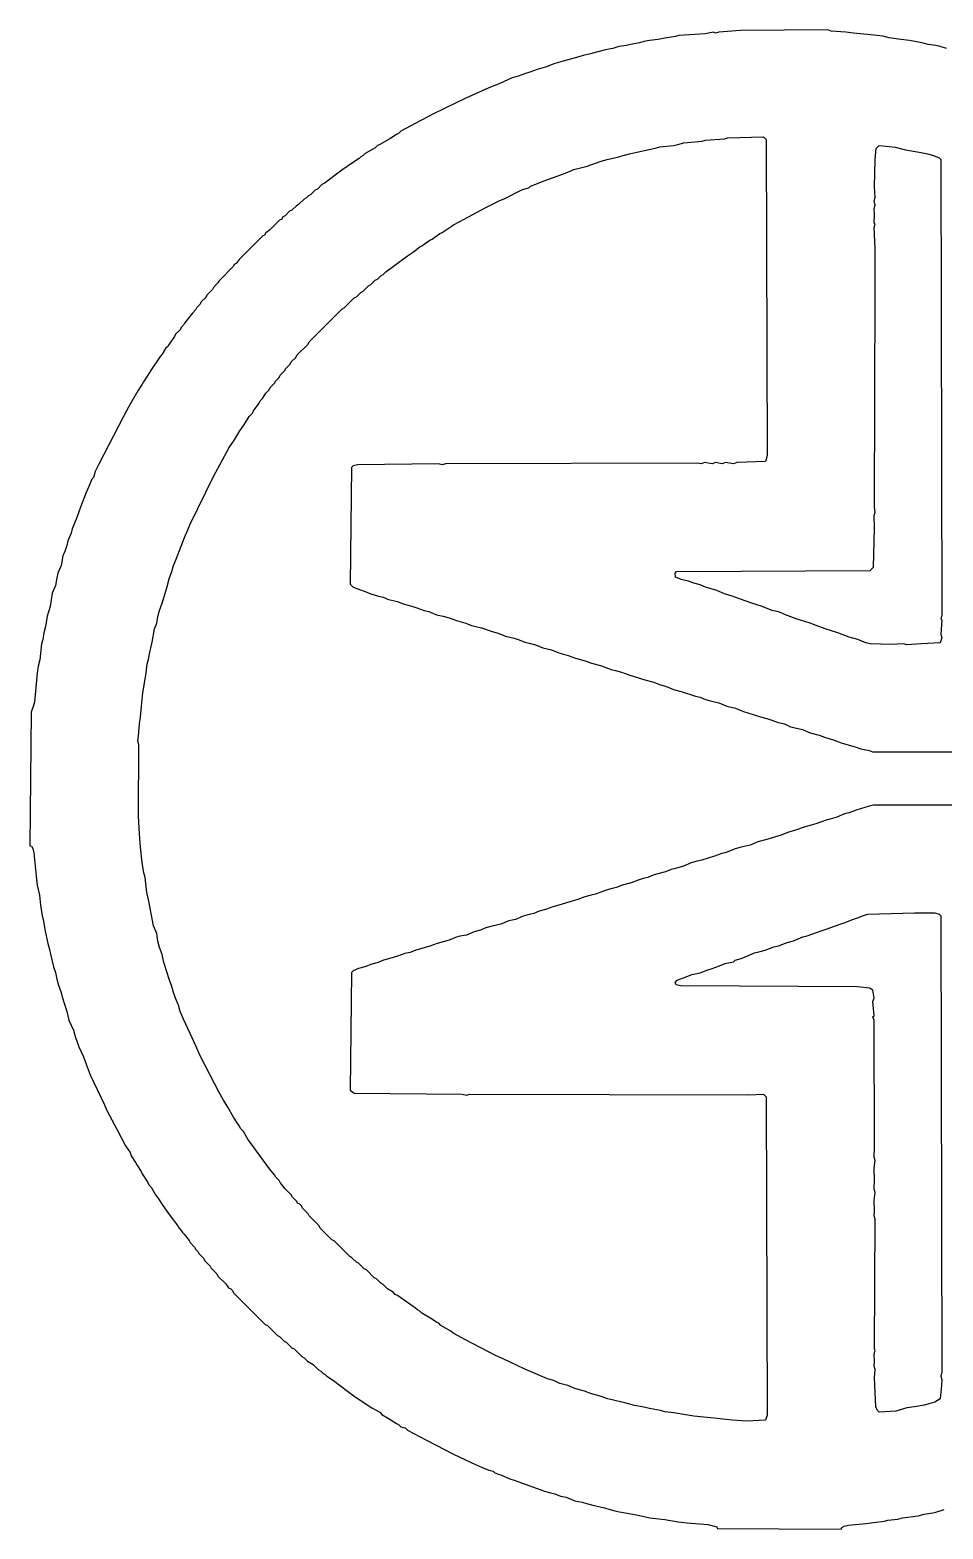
# Model space of a CAD drawing. Header units: inches. Extents: x 0 to 594, y -420 to 0.
# Drawn here: x 165.34 to 170.99, y -59.87 to -50.59 of the extents above; entities that cross this region are included whole.
import ezdxf

# ---------------------------------------------------------------- set-up
doc = ezdxf.new("R2010")
doc.units = ezdxf.units.IN
doc.header["$MEASUREMENT"] = 0

msp = doc.modelspace()

# ---------------------------------------------------------------- linework, layer by layer
at = {"color": 18, "true_color": 0x000000}
for p, q in [((169.5139, -50.6177), (169.3523, -50.6281)), ((169.5655, -50.6074), (169.5139, -50.6177)), ((169.5793, -50.6143), (169.5655, -50.6074)), ((169.5999, -50.6074), (169.5793, -50.6143)), ((169.734, -50.5971), (169.5999, -50.6074)), ((170.274, -50.5937), (169.734, -50.5971)), ((170.2946, -50.6006), (170.274, -50.5937)), ((170.3841, -50.6074), (170.2946, -50.6006)), ((170.4322, -50.6143), (170.3841, -50.6074)), ((170.5388, -50.6246), (170.4322, -50.6143)), ((170.6145, -50.6315), (170.5388, -50.6246)), ((168.8983, -50.7175), (168.8433, -50.7312)), ((168.943, -50.7072), (168.8983, -50.7175)), ((168.9808, -50.6968), (168.943, -50.7072)), ((169.029, -50.69), (168.9808, -50.6968)), ((169.0737, -50.6797), (169.029, -50.69)), ((169.1081, -50.6728), (169.0737, -50.6797)), ((169.1356, -50.6659), (169.1081, -50.6728)), ((169.17, -50.659), (169.1356, -50.6659)), ((169.225, -50.6521), (169.17, -50.659)), ((169.2663, -50.6453), (169.225, -50.6521)), ((169.3316, -50.6349), (169.2663, -50.6453)), ((169.3523, -50.6281), (169.3316, -50.6349)), ((170.6523, -50.6418), (170.6145, -50.6315)), ((170.7245, -50.6521), (170.6523, -50.6418)), ((170.7796, -50.659), (170.7245, -50.6521)), ((170.8552, -50.6728), (170.7796, -50.659)), ((170.8931, -50.6831), (170.8552, -50.6728)), ((170.9412, -50.69), (170.8931, -50.6831)), ((170.9687, -50.6968), (170.9412, -50.69)), ((171.0066, -50.7072), (170.9687, -50.6968)), ((168.5784, -50.8035), (168.5337, -50.8207)), ((168.6369, -50.7863), (168.5784, -50.8035)), ((168.7332, -50.7588), (168.6369, -50.7863)), ((168.7607, -50.7519), (168.7332, -50.7588)), ((168.8054, -50.7416), (168.7607, -50.7519)), ((168.8433, -50.7312), (168.8054, -50.7416)), ((168.3205, -50.8895), (168.2448, -50.9238)), ((168.3583, -50.8791), (168.3205, -50.8895)), ((168.403, -50.8619), (168.3583, -50.8791)), ((168.4305, -50.8551), (168.403, -50.8619)), ((168.4753, -50.8379), (168.4305, -50.8551)), ((168.5337, -50.8207), (168.4753, -50.8379)), ((168.176, -50.9514), (168.0522, -51.0064)), ((168.2448, -50.9238), (168.176, -50.9514)), ((168.0385, -51.0133), (167.839, -51.1096)), ((168.0522, -51.0064), (168.0385, -51.0133)), ((167.7221, -51.1715), (167.6326, -51.2196)), ((167.839, -51.1096), (167.7221, -51.1715)), ((167.5639, -51.2678), (167.5019, -51.3022)), ((167.6051, -51.2403), (167.5639, -51.2678)), ((167.6189, -51.2334), (167.6051, -51.2403)), ((167.6326, -51.2196), (167.6189, -51.2334)), ((169.4967, -51.2815), (169.5174, -51.2746)), ((169.5174, -51.2746), (169.6343, -51.2678)), ((169.6343, -51.2678), (169.6549, -51.2609)), ((169.6549, -51.2609), (169.875, -51.254)), ((169.875, -51.254), (169.8922, -51.2712)), ((169.8922, -51.2712), (169.8991, -53.2247)), ((167.4125, -51.3572), (167.3988, -51.3709)), ((167.4744, -51.3228), (167.4125, -51.3572)), ((167.4882, -51.309), (167.4744, -51.3228)), ((167.5019, -51.3022), (167.4882, -51.309)), ((169.0083, -51.3709), (169.0462, -51.3606)), ((169.0462, -51.3606), (169.0737, -51.3538)), ((169.0737, -51.3538), (169.1872, -51.3297)), ((169.1872, -51.3297), (169.2147, -51.3228)), ((169.2147, -51.3228), (169.2353, -51.3159)), ((169.2353, -51.3159), (169.3179, -51.309)), ((169.3179, -51.309), (169.3454, -51.3022)), ((169.3454, -51.3022), (169.3832, -51.2918)), ((169.3832, -51.2918), (169.4967, -51.2815)), ((170.5663, -51.395), (170.5732, -51.3262)), ((170.5732, -51.3262), (170.5904, -51.309)), ((170.5904, -51.309), (170.6351, -51.3125)), ((170.6351, -51.3125), (170.6902, -51.3194)), ((170.6902, -51.3194), (170.7452, -51.3331)), ((170.7452, -51.3331), (170.7796, -51.34)), ((170.7796, -51.34), (170.8621, -51.3538)), ((170.8621, -51.3538), (170.8896, -51.3606)), ((170.8896, -51.3606), (170.9275, -51.3709)), ((167.2681, -51.4604), (167.158, -51.5429)), ((167.3334, -51.4157), (167.2681, -51.4604)), ((167.3747, -51.3881), (167.3334, -51.4157)), ((167.385, -51.3778), (167.3747, -51.3881)), ((167.3988, -51.3709), (167.385, -51.3778)), ((168.6644, -51.4741), (168.7023, -51.4569)), ((168.7023, -51.4569), (168.7848, -51.4363)), ((168.7848, -51.4363), (168.8708, -51.4053)), ((168.8708, -51.4053), (168.9086, -51.395)), ((168.9086, -51.395), (168.9361, -51.3881)), ((168.9361, -51.3881), (168.9808, -51.3778)), ((168.9808, -51.3778), (169.0083, -51.3709)), ((170.5629, -51.5635), (170.5663, -51.395)), ((170.9275, -51.3709), (170.9619, -51.3847)), ((170.9619, -51.3847), (170.9722, -51.395)), ((170.9722, -51.395), (170.9791, -54.2152)), ((167.1443, -51.5498), (167.1167, -51.5773)), ((167.158, -51.5429), (167.1443, -51.5498)), ((168.434, -51.5601), (168.4787, -51.5429)), ((168.4787, -51.5429), (168.5131, -51.5292)), ((168.5131, -51.5292), (168.5991, -51.4982)), ((168.5991, -51.4982), (168.6644, -51.4741)), ((167.0342, -51.6392), (166.9998, -51.6736)), ((167.048, -51.6323), (167.0342, -51.6392)), ((167.0617, -51.6186), (167.048, -51.6323)), ((167.0755, -51.6117), (167.0617, -51.6186)), ((167.103, -51.5842), (167.0755, -51.6117)), ((167.1167, -51.5773), (167.103, -51.5842)), ((168.2414, -51.6495), (168.2758, -51.6358)), ((168.2758, -51.6358), (168.3858, -51.5807)), ((168.3858, -51.5807), (168.4237, -51.5704)), ((168.4237, -51.5704), (168.434, -51.5601)), ((170.5595, -51.6495), (170.5663, -51.6289)), ((170.5663, -51.6289), (170.5629, -51.5635)), ((166.9448, -51.7149), (166.9173, -51.7424)), ((166.9585, -51.708), (166.9448, -51.7149)), ((166.9861, -51.6805), (166.9585, -51.708)), ((166.9998, -51.6736), (166.9861, -51.6805)), ((168.0247, -51.763), (168.1279, -51.708)), ((168.1279, -51.708), (168.1588, -51.6908)), ((168.1588, -51.6908), (168.2414, -51.6495)), ((170.5663, -51.677), (170.5595, -51.6495)), ((170.5595, -51.6977), (170.5663, -51.677)), ((170.5629, -51.7355), (170.5595, -51.6977)), ((170.5595, -51.7871), (170.5629, -51.7355)), ((166.821, -51.8318), (166.7969, -51.849)), ((166.8829, -51.7699), (166.821, -51.8318)), ((166.8966, -51.763), (166.8829, -51.7699)), ((166.9035, -51.7493), (166.8966, -51.763)), ((166.9173, -51.7424), (166.9035, -51.7493)), ((167.8871, -51.8456), (167.9628, -51.7974)), ((167.9628, -51.7974), (168.0247, -51.763)), ((170.5663, -51.794), (170.5595, -51.7871)), ((170.5595, -51.8146), (170.5663, -51.794)), ((170.5663, -51.9453), (170.5595, -51.8146)), ((166.7797, -51.8662), (166.6318, -52.0141)), ((166.79, -51.8628), (166.7797, -51.8662)), ((166.7969, -51.849), (166.79, -51.8628)), ((167.7633, -51.9281), (167.8115, -51.8937)), ((167.8115, -51.8937), (167.8252, -51.8868)), ((167.8252, -51.8868), (167.8734, -51.8524)), ((167.8734, -51.8524), (167.8871, -51.8456)), ((166.6318, -52.0141), (166.6146, -52.0382)), ((167.5398, -52.0898), (167.6739, -51.99)), ((167.6739, -51.99), (167.7117, -51.9659)), ((167.7117, -51.9659), (167.7496, -51.935)), ((167.7496, -51.935), (167.7633, -51.9281)), ((170.5663, -52.1929), (170.5663, -51.9453)), ((166.5974, -52.0554), (166.508, -52.1448)), ((166.6009, -52.045), (166.5974, -52.0554)), ((166.6146, -52.0382), (166.6009, -52.045)), ((167.5088, -52.1138), (167.5226, -52.107)), ((167.5226, -52.107), (167.5398, -52.0898)), ((166.4667, -52.1998), (166.4323, -52.2342)), ((166.4736, -52.1861), (166.4667, -52.1998)), ((166.5011, -52.1585), (166.4736, -52.1861)), ((166.508, -52.1448), (166.5011, -52.1585)), ((167.3988, -52.2101), (167.4332, -52.1757)), ((167.4332, -52.1757), (167.4469, -52.1689)), ((167.4469, -52.1689), (167.4744, -52.1413)), ((167.4744, -52.1413), (167.4882, -52.1345)), ((167.4882, -52.1345), (167.5088, -52.1138)), ((170.5629, -53.5446), (170.5663, -52.1929)), ((166.3911, -52.2892), (166.3704, -52.3099)), ((166.3979, -52.2755), (166.3911, -52.2892)), ((166.4254, -52.248), (166.3979, -52.2755)), ((166.4323, -52.2342), (166.4254, -52.248)), ((167.2818, -52.3133), (167.3437, -52.2514)), ((167.3437, -52.2514), (167.3575, -52.2445)), ((167.3575, -52.2445), (167.385, -52.217)), ((167.385, -52.217), (167.3988, -52.2101)), ((166.3257, -52.3683), (166.2948, -52.4062)), ((166.3429, -52.3443), (166.3257, -52.3683)), ((166.3635, -52.3236), (166.3429, -52.3443)), ((166.3704, -52.3099), (166.3635, -52.3236)), ((167.0652, -52.5231), (167.2681, -52.3202)), ((167.2681, -52.3202), (167.2818, -52.3133)), ((166.2397, -52.475), (166.2329, -52.4887)), ((166.2672, -52.4474), (166.2397, -52.475)), ((166.2741, -52.4337), (166.2672, -52.4474)), ((166.2879, -52.4199), (166.2741, -52.4337)), ((166.2948, -52.4062), (166.2879, -52.4199)), ((166.1778, -52.5644), (166.1572, -52.5988)), ((166.1916, -52.5506), (166.1778, -52.5644)), ((166.1985, -52.5369), (166.1916, -52.5506)), ((166.2329, -52.4887), (166.1985, -52.5369)), ((166.9895, -52.6056), (167.0583, -52.5369)), ((167.0583, -52.5369), (167.0652, -52.5231)), ((166.1366, -52.6263), (166.0884, -52.6951)), ((166.1434, -52.6125), (166.1366, -52.6263)), ((166.1572, -52.5988), (166.1434, -52.6125)), ((166.9207, -52.6882), (166.9482, -52.6607)), ((166.9482, -52.6607), (166.9551, -52.6469)), ((166.9551, -52.6469), (166.9826, -52.6194)), ((166.9826, -52.6194), (166.9895, -52.6056)), ((166.0678, -52.7295), (166.0402, -52.7707)), ((166.0884, -52.6951), (166.0678, -52.7295)), ((166.8588, -52.7639), (166.8794, -52.7432)), ((166.8794, -52.7432), (166.8863, -52.7295)), ((166.8863, -52.7295), (166.9138, -52.7019)), ((166.9138, -52.7019), (166.9207, -52.6882)), ((166.0059, -52.8258), (165.9508, -52.9221)), ((166.0334, -52.7845), (166.0059, -52.8258)), ((166.0402, -52.7707), (166.0334, -52.7845)), ((166.7763, -52.8739), (166.7969, -52.8395)), ((166.7969, -52.8395), (166.8175, -52.8189)), ((166.8175, -52.8189), (166.8244, -52.8051)), ((166.8244, -52.8051), (166.8519, -52.7776)), ((166.8519, -52.7776), (166.8588, -52.7639)), ((165.9508, -52.9221), (165.9164, -52.984)), ((166.7212, -52.9496), (166.7556, -52.9014)), ((166.7556, -52.9014), (166.7625, -52.8877)), ((166.7625, -52.8877), (166.7763, -52.8739)), ((165.9164, -52.984), (165.7651, -53.2797)), ((166.6318, -53.0803), (166.6662, -53.0321)), ((166.6662, -53.0321), (166.6937, -52.984)), ((166.6937, -52.984), (166.7143, -52.9633)), ((166.7143, -52.9633), (166.7212, -52.9496)), ((166.5699, -53.1766), (166.6043, -53.1284)), ((166.6043, -53.1284), (166.6318, -53.0803)), ((166.5149, -53.2797), (166.5699, -53.1766)), ((165.7651, -53.2797), (165.741, -53.3245)), ((166.4736, -53.3554), (166.5149, -53.2797)), ((167.3265, -53.3004), (167.3197, -54.0226)), ((167.3369, -53.2901), (167.3265, -53.3004)), ((167.3644, -53.2832), (167.3369, -53.2901)), ((167.8665, -53.2763), (167.3644, -53.2832)), ((167.8871, -53.2832), (167.8665, -53.2763)), ((167.9078, -53.2763), (167.8871, -53.2832)), ((169.4658, -53.2729), (167.9078, -53.2763)), ((169.4898, -53.2763), (169.4658, -53.2729)), ((169.5105, -53.2694), (169.4898, -53.2763)), ((169.5586, -53.2763), (169.5105, -53.2694)), ((169.5793, -53.2694), (169.5586, -53.2763)), ((169.6205, -53.2763), (169.5793, -53.2694)), ((169.6412, -53.2694), (169.6205, -53.2763)), ((169.6893, -53.2763), (169.6412, -53.2694)), ((169.71, -53.2694), (169.6893, -53.2763)), ((169.8888, -53.2626), (169.71, -53.2694)), ((169.8991, -53.2247), (169.8888, -53.2626)), ((165.7204, -53.3726), (165.7032, -53.4173)), ((165.7307, -53.3623), (165.7204, -53.3726)), ((165.741, -53.3245), (165.7307, -53.3623)), ((166.3291, -53.6512), (166.4736, -53.3554)), ((165.686, -53.4552), (165.6516, -53.5446)), ((165.7032, -53.4173), (165.686, -53.4552)), ((165.6516, -53.5446), (165.6275, -53.6099)), ((170.5595, -53.5962), (170.5663, -53.5755)), ((170.5663, -53.5755), (170.5629, -53.5446)), ((165.6, -53.6787), (165.5931, -53.7062)), ((165.6275, -53.6099), (165.6, -53.6787)), ((166.2948, -53.7337), (166.3154, -53.6856)), ((166.3154, -53.6856), (166.3291, -53.6512)), ((170.556, -53.916), (170.5629, -53.6753)), ((170.5629, -53.6753), (170.5595, -53.5962)), ((165.5725, -53.7544), (165.5656, -53.7819)), ((165.5931, -53.7062), (165.5725, -53.7544)), ((166.2432, -53.8679), (166.2948, -53.7337)), ((165.5416, -53.8472), (165.5312, -53.9057)), ((165.5553, -53.8128), (165.5416, -53.8472)), ((165.5656, -53.7819), (165.5553, -53.8128)), ((166.226, -53.9057), (166.2432, -53.8679)), ((165.5106, -53.9538), (165.5037, -53.9814)), ((165.5312, -53.9057), (165.5106, -53.9538)), ((166.1985, -53.9882), (166.2157, -53.9435)), ((166.2157, -53.9435), (166.226, -53.9057)), ((169.3282, -53.9538), (169.3385, -53.9435)), ((169.3316, -53.9779), (169.3282, -53.9538)), ((169.3385, -53.9435), (170.5354, -53.9367)), ((169.3385, -53.9435), (169.3385, -53.9435)), ((170.5354, -53.9367), (170.556, -53.916)), ((165.4968, -54.0295), (165.4762, -54.0777)), ((165.5037, -53.9814), (165.4968, -54.0295)), ((166.1641, -54.1121), (166.1847, -54.0433)), ((166.1847, -54.0433), (166.1985, -53.9882)), ((167.3197, -54.0226), (167.3369, -54.0398)), ((167.3369, -54.0398), (167.4125, -54.0673)), ((169.366, -53.9917), (169.3316, -53.9779)), ((169.4107, -54.002), (169.366, -53.9917)), ((169.4451, -54.0158), (169.4107, -54.002)), ((169.483, -54.0261), (169.4451, -54.0158)), ((169.5174, -54.0398), (169.483, -54.0261)), ((169.5861, -54.0605), (169.5174, -54.0398)), ((165.4762, -54.0777), (165.4625, -54.1602)), ((166.14, -54.1843), (166.1572, -54.1396)), ((166.1572, -54.1396), (166.1641, -54.1121)), ((167.4125, -54.0673), (167.4469, -54.0811)), ((167.4469, -54.0811), (167.4951, -54.0949)), ((167.4951, -54.0949), (167.5226, -54.1017)), ((167.5226, -54.1017), (167.557, -54.1155)), ((167.557, -54.1155), (167.612, -54.1293)), ((167.612, -54.1293), (167.6464, -54.143)), ((167.6464, -54.143), (167.7014, -54.1568)), ((169.6343, -54.0811), (169.5861, -54.0605)), ((169.6824, -54.0949), (169.6343, -54.0811)), ((169.7272, -54.1121), (169.6824, -54.0949)), ((169.8028, -54.1396), (169.7272, -54.1121)), ((169.8338, -54.1499), (169.8028, -54.1396)), ((169.8613, -54.1568), (169.8338, -54.1499)), ((165.4453, -54.2187), (165.4349, -54.284)), ((165.4625, -54.1602), (165.4453, -54.2187)), ((166.1228, -54.2634), (166.1297, -54.2221)), ((166.1297, -54.2221), (166.14, -54.1843)), ((167.7014, -54.1568), (167.7324, -54.1671)), ((167.7324, -54.1671), (167.7771, -54.1843)), ((167.7771, -54.1843), (167.8046, -54.1912)), ((167.8046, -54.1912), (167.8528, -54.2118)), ((167.8528, -54.2118), (167.894, -54.2187)), ((167.894, -54.2187), (167.9319, -54.229)), ((167.9319, -54.229), (167.9766, -54.2462)), ((169.9301, -54.1843), (169.8613, -54.1568)), ((169.9748, -54.1946), (169.9301, -54.1843)), ((170.0126, -54.2118), (169.9748, -54.1946)), ((170.078, -54.2359), (170.0126, -54.2118)), ((170.1571, -54.2599), (170.078, -54.2359)), ((170.9791, -54.2152), (170.9722, -54.2359)), ((170.9722, -54.2359), (170.9791, -54.2427)), ((170.9791, -54.2427), (170.9722, -54.3322)), ((165.4246, -54.3218), (165.4177, -54.3631)), ((165.4349, -54.284), (165.4246, -54.3218)), ((166.0953, -54.3803), (166.109, -54.2978)), ((166.109, -54.2978), (166.1228, -54.2634)), ((167.9766, -54.2462), (168.035, -54.2634)), ((168.035, -54.2634), (168.0694, -54.2771)), ((168.0694, -54.2771), (168.0969, -54.284)), ((168.0969, -54.284), (168.1313, -54.2909)), ((168.1313, -54.2909), (168.1967, -54.315)), ((168.1967, -54.315), (168.2345, -54.3253)), ((168.2345, -54.3253), (168.2792, -54.3425)), ((170.2018, -54.2771), (170.1571, -54.2599)), ((170.2568, -54.2978), (170.2018, -54.2771)), ((170.3359, -54.3218), (170.2568, -54.2978)), ((170.4047, -54.3494), (170.3359, -54.3218)), ((170.9722, -54.3322), (170.9791, -54.3528)), ((165.4109, -54.3906), (165.4005, -54.4904)), ((165.4177, -54.3631), (165.4109, -54.3906)), ((166.0781, -54.4525), (166.0884, -54.4078)), ((166.0884, -54.4078), (166.0953, -54.3803)), ((168.2792, -54.3425), (168.3343, -54.3562)), ((168.3343, -54.3562), (168.3652, -54.3666)), ((168.3652, -54.3666), (168.3996, -54.3803)), ((168.3996, -54.3803), (168.4271, -54.3872)), ((168.4271, -54.3872), (168.4649, -54.3975)), ((168.4649, -54.3975), (168.5097, -54.4147)), ((168.5097, -54.4147), (168.5647, -54.4285)), ((170.4597, -54.3631), (170.4047, -54.3494)), ((170.5079, -54.3838), (170.4597, -54.3631)), ((170.5354, -54.3906), (170.5079, -54.3838)), ((170.6626, -54.3941), (170.5354, -54.3906)), ((170.7417, -54.3906), (170.6626, -54.3941)), ((170.7624, -54.3975), (170.7417, -54.3906)), ((170.8518, -54.3906), (170.7624, -54.3975)), ((170.9687, -54.3838), (170.8518, -54.3906)), ((170.9791, -54.3528), (170.9687, -54.3838)), ((165.4005, -54.4904), (165.3902, -54.5282)), ((166.0574, -54.5695), (166.0643, -54.5144)), ((166.0643, -54.5144), (166.0712, -54.4869)), ((166.0712, -54.4869), (166.0781, -54.4525)), ((168.5647, -54.4285), (168.6094, -54.4457)), ((168.6094, -54.4457), (168.6679, -54.4629)), ((168.6679, -54.4629), (168.7126, -54.4801)), ((168.7126, -54.4801), (168.7504, -54.4904)), ((168.7504, -54.4904), (168.7779, -54.4973)), ((168.7779, -54.4973), (168.8123, -54.511)), ((168.8123, -54.511), (168.8673, -54.5248)), ((165.3833, -54.5695), (165.3662, -54.7518)), ((165.3902, -54.5282), (165.3833, -54.5695)), ((166.0437, -54.6589), (166.0574, -54.5695)), ((168.8673, -54.5248), (168.9327, -54.5488)), ((168.9327, -54.5488), (168.9602, -54.5557)), ((168.9602, -54.5557), (168.998, -54.566)), ((168.998, -54.566), (169.0427, -54.5832)), ((169.0427, -54.5832), (169.1425, -54.6142)), ((166.0299, -54.7552), (166.0368, -54.6933)), ((166.0368, -54.6933), (166.0437, -54.6589)), ((169.1425, -54.6142), (169.1975, -54.6279)), ((169.1975, -54.6279), (169.2319, -54.6417)), ((169.2319, -54.6417), (169.2697, -54.652)), ((169.2697, -54.652), (169.3179, -54.6727)), ((169.3179, -54.6727), (169.366, -54.6864)), ((169.366, -54.6864), (169.4555, -54.7139)), ((165.3593, -54.7793), (165.3455, -54.8137)), ((165.3662, -54.7518), (165.3593, -54.7793)), ((166.0231, -54.8446), (166.0299, -54.7552)), ((169.4555, -54.7139), (169.483, -54.7208)), ((169.483, -54.7208), (169.5174, -54.7346)), ((169.5174, -54.7346), (169.5552, -54.7449)), ((169.5552, -54.7449), (169.5999, -54.7552)), ((169.5999, -54.7552), (169.6481, -54.7758)), ((169.6481, -54.7758), (169.7031, -54.7896)), ((169.7031, -54.7896), (169.7512, -54.8102)), ((165.3455, -54.8137), (165.3386, -55.6391)), ((166.0093, -54.9616), (166.0162, -54.8859)), ((166.0162, -54.8859), (166.0231, -54.8446)), ((169.7512, -54.8102), (169.7787, -54.8171)), ((169.7787, -54.8171), (169.8578, -54.8412)), ((169.8578, -54.8412), (169.8957, -54.8515)), ((169.8957, -54.8515), (169.9266, -54.8618)), ((169.9266, -54.8618), (169.961, -54.8756)), ((169.961, -54.8756), (170.0057, -54.8859)), ((170.0057, -54.8859), (170.0436, -54.9031)), ((166.0059, -54.9925), (166.0093, -54.9616)), ((170.0436, -54.9031), (170.0711, -54.91)), ((170.0711, -54.91), (170.1158, -54.9203)), ((170.1158, -54.9203), (170.1639, -54.9409)), ((170.1639, -54.9409), (170.219, -54.9547)), ((170.219, -54.9547), (170.2534, -54.9684)), ((170.2534, -54.9684), (170.3118, -54.9856)), ((166.0127, -55.0131), (166.0059, -54.9925)), ((166.0093, -55.4568), (166.0127, -55.0131)), ((170.3118, -54.9856), (170.3565, -55.0028)), ((170.3565, -55.0028), (170.4047, -55.0166)), ((170.4047, -55.0166), (170.4425, -55.0269)), ((170.4425, -55.0269), (170.4769, -55.0407)), ((170.4769, -55.0407), (170.5285, -55.051)), ((170.5285, -55.051), (170.5491, -55.0579)), ((170.5491, -55.0579), (174.4699, -55.0647)), ((170.3772, -55.4431), (170.329, -55.4637)), ((170.4047, -55.4362), (170.3772, -55.4431)), ((170.4494, -55.419), (170.4047, -55.4362)), ((170.5285, -55.3949), (170.4494, -55.419)), ((170.556, -55.388), (170.5285, -55.3949)), ((173.813, -55.3915), (170.556, -55.388)), ((166.0162, -55.5669), (166.0093, -55.4568)), ((170.133, -55.5222), (170.0676, -55.5462)), ((170.1708, -55.5118), (170.133, -55.5222)), ((170.1983, -55.505), (170.1708, -55.5118)), ((170.2637, -55.4809), (170.1983, -55.505)), ((170.3015, -55.4706), (170.2637, -55.4809)), ((170.329, -55.4637), (170.3015, -55.4706)), ((166.0231, -55.6494), (166.0162, -55.5669)), ((169.8407, -55.615), (169.7925, -55.6357)), ((169.8957, -55.6013), (169.8407, -55.615)), ((169.9851, -55.5737), (169.8957, -55.6013)), ((170.0298, -55.5566), (169.9851, -55.5737)), ((170.0676, -55.5462), (170.0298, -55.5566)), ((165.3386, -55.6391), (165.349, -55.6425)), ((165.3386, -55.6391), (165.3386, -55.6391)), ((165.349, -55.6425), (165.3558, -55.6563)), ((165.3558, -55.6563), (165.3627, -55.6838)), ((165.3627, -55.6838), (165.3696, -55.7457)), ((166.0334, -55.7423), (166.0231, -55.6494)), ((169.5724, -55.7044), (169.4933, -55.7285)), ((169.6171, -55.6872), (169.5724, -55.7044)), ((169.6446, -55.6804), (169.6171, -55.6872)), ((169.6996, -55.6597), (169.6446, -55.6804)), ((169.7375, -55.6494), (169.6996, -55.6597)), ((169.7925, -55.6357), (169.7375, -55.6494)), ((165.3696, -55.7457), (165.3765, -55.8283)), ((166.0437, -55.8076), (166.0334, -55.7423)), ((166.0506, -55.8351), (166.0437, -55.8076)), ((169.2147, -55.8145), (169.1941, -55.8214)), ((169.2697, -55.8007), (169.2147, -55.8145)), ((169.3041, -55.787), (169.2697, -55.8007)), ((169.3316, -55.7801), (169.3041, -55.787)), ((169.3798, -55.7663), (169.3316, -55.7801)), ((169.4279, -55.7457), (169.3798, -55.7663)), ((169.4658, -55.7354), (169.4279, -55.7457)), ((169.4933, -55.7285), (169.4658, -55.7354)), ((165.3765, -55.8283), (165.3833, -55.8833)), ((165.3833, -55.8833), (165.3902, -55.9108)), ((165.3902, -55.9108), (165.3971, -55.9452)), ((166.0609, -55.928), (166.0506, -55.8351)), ((168.9396, -55.9039), (168.9017, -55.9142)), ((168.9671, -55.897), (168.9396, -55.9039)), ((169.0015, -55.8833), (168.9671, -55.897)), ((169.0565, -55.8695), (169.0015, -55.8833)), ((169.1012, -55.8523), (169.0565, -55.8695)), ((169.1322, -55.842), (169.1012, -55.8523)), ((169.1597, -55.8351), (169.1322, -55.842)), ((169.1941, -55.8214), (169.1597, -55.8351)), ((165.3971, -55.9452), (165.404, -56.0071)), ((166.0746, -55.983), (166.0609, -55.928)), ((166.1022, -56.1343), (166.0746, -55.983)), ((168.6988, -55.9796), (168.6094, -56.0071)), ((168.7263, -55.9727), (168.6988, -55.9796)), ((168.771, -55.9555), (168.7263, -55.9727)), ((168.8089, -55.9452), (168.771, -55.9555)), ((168.8364, -55.9383), (168.8089, -55.9452)), ((168.9017, -55.9142), (168.8364, -55.9383)), ((165.404, -56.0071), (165.4143, -56.0724)), ((165.4143, -56.0724), (165.4212, -56.0931)), ((165.4212, -56.0931), (165.4315, -56.1584)), ((168.3411, -56.0965), (168.2999, -56.1034)), ((168.3893, -56.0759), (168.3411, -56.0965)), ((168.4271, -56.0656), (168.3893, -56.0759)), ((168.4546, -56.0587), (168.4271, -56.0656)), ((168.489, -56.0449), (168.4546, -56.0587)), ((168.5268, -56.0346), (168.489, -56.0449)), ((168.5716, -56.0174), (168.5268, -56.0346)), ((168.6094, -56.0071), (168.5716, -56.0174)), ((170.3806, -56.1137), (170.4253, -56.0965)), ((170.4253, -56.0965), (170.4563, -56.0862)), ((170.4563, -56.0862), (170.501, -56.069)), ((170.501, -56.069), (170.5216, -56.0621)), ((170.5216, -56.0621), (170.8105, -56.0552)), ((170.8105, -56.0552), (170.8174, -56.0552)), ((170.8174, -56.0552), (170.9343, -56.0552)), ((170.9343, -56.0552), (170.9619, -56.0621)), ((170.9619, -56.0621), (170.9722, -56.0724)), ((170.9722, -56.0724), (170.9791, -58.8927)), ((165.4315, -56.1584), (165.4487, -56.2444)), ((166.1228, -56.1825), (166.1022, -56.1343)), ((166.1297, -56.2306), (166.1228, -56.1825)), ((168.0866, -56.1722), (168.0385, -56.1928)), ((168.1245, -56.1619), (168.0866, -56.1722)), ((168.1588, -56.1481), (168.1245, -56.1619)), ((168.1967, -56.1378), (168.1588, -56.1481)), ((168.2517, -56.124), (168.1967, -56.1378)), ((168.2999, -56.1034), (168.2517, -56.124)), ((170.1467, -56.1963), (170.2327, -56.1653)), ((170.2327, -56.1653), (170.2637, -56.155)), ((170.2637, -56.155), (170.3497, -56.124)), ((170.3497, -56.124), (170.3806, -56.1137)), ((165.4487, -56.2444), (165.459, -56.2822)), ((165.459, -56.2822), (165.4659, -56.3098)), ((166.14, -56.2685), (166.1297, -56.2306)), ((166.1572, -56.3132), (166.14, -56.2685)), ((167.7633, -56.2754), (167.7255, -56.2857)), ((167.8115, -56.2616), (167.7633, -56.2754)), ((167.8562, -56.2444), (167.8115, -56.2616)), ((167.9319, -56.2238), (167.8562, -56.2444)), ((167.9697, -56.2066), (167.9319, -56.2238)), ((167.9972, -56.1997), (167.9697, -56.2066)), ((168.0385, -56.1928), (167.9972, -56.1997)), ((169.8854, -56.2857), (169.9404, -56.265)), ((169.9404, -56.265), (169.9679, -56.2582)), ((169.9679, -56.2582), (170.0229, -56.2375)), ((170.0229, -56.2375), (170.0608, -56.2272)), ((170.0608, -56.2272), (170.1192, -56.2031)), ((170.1192, -56.2031), (170.1467, -56.1963)), ((165.4659, -56.3098), (165.4831, -56.3889)), ((166.1641, -56.3545), (166.1572, -56.3132)), ((166.1709, -56.3751), (166.1641, -56.3545)), ((166.1985, -56.4645), (166.1709, -56.3751)), ((167.4538, -56.3717), (167.4091, -56.3889)), ((167.4916, -56.3613), (167.4538, -56.3717)), ((167.526, -56.3476), (167.4916, -56.3613)), ((167.5639, -56.3373), (167.526, -56.3476)), ((167.612, -56.3235), (167.5639, -56.3373)), ((167.6567, -56.3063), (167.612, -56.3235)), ((167.6911, -56.2994), (167.6567, -56.3063)), ((167.7255, -56.2857), (167.6911, -56.2994)), ((169.6033, -56.382), (169.6377, -56.3682)), ((169.6377, -56.3682), (169.6893, -56.3579)), ((169.6893, -56.3579), (169.6996, -56.3476)), ((169.6996, -56.3476), (169.7375, -56.3373)), ((169.7375, -56.3373), (169.7719, -56.3235)), ((169.7719, -56.3235), (169.82, -56.3029)), ((169.82, -56.3029), (169.8475, -56.296)), ((169.8475, -56.296), (169.8854, -56.2857)), ((165.4831, -56.3889), (165.4968, -56.4232)), ((165.4968, -56.4232), (165.5037, -56.4645)), ((165.5037, -56.4645), (165.514, -56.5024)), ((166.2157, -56.5092), (166.1985, -56.4645)), ((167.3265, -56.4232), (167.3197, -57.1524)), ((167.3369, -56.4129), (167.3265, -56.4232)), ((167.3713, -56.3992), (167.3369, -56.4129)), ((167.4091, -56.3889), (167.3713, -56.3992)), ((169.342, -56.4714), (169.397, -56.4508)), ((169.397, -56.4508), (169.4314, -56.437)), ((169.4314, -56.437), (169.483, -56.4267)), ((169.483, -56.4267), (169.5311, -56.4061)), ((169.5311, -56.4061), (169.5586, -56.3992)), ((169.5586, -56.3992), (169.6033, -56.382)), ((165.514, -56.5024), (165.5312, -56.5471)), ((165.5312, -56.5471), (165.5381, -56.5746)), ((166.226, -56.5471), (166.2157, -56.5092)), ((166.2397, -56.5815), (166.226, -56.5471)), ((169.3282, -56.4852), (169.342, -56.4714)), ((169.3351, -56.4989), (169.3282, -56.4852)), ((169.3626, -56.5058), (169.3351, -56.4989)), ((169.342, -56.4714), (169.342, -56.4714)), ((170.4563, -56.5127), (169.3626, -56.5058)), ((170.5319, -56.5195), (170.4563, -56.5127)), ((170.5526, -56.5333), (170.5319, -56.5195)), ((170.5595, -56.5815), (170.5526, -56.5333)), ((165.5381, -56.5746), (165.5656, -56.664)), ((166.2569, -56.6262), (166.2397, -56.5815)), ((166.2672, -56.664), (166.2569, -56.6262)), ((170.5526, -56.6021), (170.5595, -56.5815)), ((170.5595, -56.6915), (170.5526, -56.6021)), ((165.5656, -56.664), (165.5794, -56.719)), ((165.5794, -56.719), (165.6069, -56.7809)), ((166.2879, -56.7121), (166.2672, -56.664)), ((166.3291, -56.8016), (166.2879, -56.7121)), ((170.5526, -56.6984), (170.5595, -56.6915)), ((170.5595, -56.719), (170.5526, -56.6984)), ((170.5629, -57.5066), (170.5595, -56.719)), ((165.6069, -56.7809), (165.6172, -56.8188)), ((165.6172, -56.8188), (165.6413, -56.8841)), ((166.3635, -56.8772), (166.3291, -56.8016)), ((165.6413, -56.8841), (165.6688, -56.946)), ((166.3911, -56.9391), (166.3635, -56.8772)), ((165.6688, -56.946), (165.686, -56.9907)), ((165.686, -56.9907), (165.7101, -57.0561)), ((166.508, -57.1661), (166.3911, -56.9391)), ((165.7101, -57.0561), (165.7995, -57.2418)), ((166.5355, -57.2143), (166.508, -57.1661)), ((167.3197, -57.1524), (167.3437, -57.1696)), ((167.3437, -57.1696), (168.011, -57.1765)), ((168.011, -57.1765), (168.0385, -57.1833)), ((168.0385, -57.1833), (168.0591, -57.1765)), ((168.0591, -57.1765), (169.7822, -57.1799)), ((169.7822, -57.1799), (169.875, -57.1765)), ((169.875, -57.1765), (169.8922, -57.1936)), ((169.8922, -57.1936), (169.8991, -59.1609)), ((165.7995, -57.2418), (165.8133, -57.2762)), ((165.8133, -57.2762), (165.8752, -57.3931)), ((166.563, -57.2556), (166.5355, -57.2143)), ((166.5974, -57.3175), (166.563, -57.2556)), ((165.8752, -57.3931), (165.9302, -57.4963)), ((166.6249, -57.3587), (166.5974, -57.3175)), ((166.6318, -57.3725), (166.6249, -57.3587)), ((166.6421, -57.3897), (166.6318, -57.3725)), ((166.6456, -57.3931), (166.6421, -57.3897)), ((166.6593, -57.4069), (166.6456, -57.3931)), ((166.6868, -57.455), (166.6593, -57.4069)), ((166.821, -57.6373), (166.6868, -57.455)), ((165.9302, -57.4963), (165.9577, -57.5376)), ((165.9577, -57.5376), (165.9646, -57.5582)), ((165.9646, -57.5582), (165.9921, -57.5995)), ((170.5595, -57.5651), (170.5629, -57.5066)), ((170.5663, -57.5857), (170.5595, -57.5651)), ((165.9921, -57.5995), (165.999, -57.6132)), ((165.999, -57.6132), (166.0265, -57.6545)), ((166.0265, -57.6545), (166.0334, -57.6683)), ((166.0334, -57.6683), (166.0678, -57.7233)), ((166.8382, -57.6614), (166.821, -57.6373)), ((166.8519, -57.6751), (166.8382, -57.6614)), ((170.5595, -57.6339), (170.5663, -57.5857)), ((170.5629, -57.7061), (170.5595, -57.6339)), ((166.0678, -57.7233), (166.0746, -57.7371)), ((166.0746, -57.7371), (166.0884, -57.7508)), ((166.0884, -57.7508), (166.1159, -57.799)), ((166.8588, -57.6889), (166.8519, -57.6751)), ((166.8794, -57.7095), (166.8588, -57.6889)), ((166.8863, -57.7233), (166.8794, -57.7095)), ((166.9173, -57.7611), (166.8863, -57.7233)), ((166.9551, -57.799), (166.9173, -57.7611)), ((170.5595, -57.7646), (170.5629, -57.7061)), ((170.5663, -57.7852), (170.5595, -57.7646)), ((166.1159, -57.799), (166.1331, -57.823)), ((166.1331, -57.823), (166.1606, -57.8643)), ((166.962, -57.8127), (166.9551, -57.799)), ((166.9895, -57.8402), (166.962, -57.8127)), ((166.9929, -57.8505), (166.9895, -57.8402)), ((167.0067, -57.8574), (166.9929, -57.8505)), ((167.017, -57.8677), (167.0067, -57.8574)), ((170.5595, -57.8334), (170.5663, -57.7852)), ((170.5629, -57.8987), (170.5595, -57.8334)), ((166.1606, -57.8643), (166.2053, -57.9297)), ((166.2053, -57.9297), (166.2535, -57.9916)), ((167.0239, -57.8815), (167.017, -57.8677)), ((167.0583, -57.9159), (167.0239, -57.8815)), ((167.0652, -57.9297), (167.0583, -57.9159)), ((167.1271, -57.9916), (167.0652, -57.9297)), ((170.5595, -57.9297), (170.5629, -57.8987)), ((170.5663, -57.9503), (170.5595, -57.9297)), ((170.5629, -58.7516), (170.5663, -57.9503)), ((166.2535, -57.9916), (166.2604, -58.0053)), ((166.2604, -58.0053), (166.2741, -58.0191)), ((166.2741, -58.0191), (166.281, -58.0328)), ((166.281, -58.0328), (166.2913, -58.0431)), ((166.2913, -58.0431), (166.3223, -58.081)), ((167.1339, -58.0053), (167.1271, -57.9916)), ((167.2062, -58.0775), (167.1339, -58.0053)), ((166.3223, -58.081), (166.3291, -58.0947)), ((166.3291, -58.0947), (166.3567, -58.1223)), ((166.3567, -58.1223), (166.3635, -58.136)), ((166.3635, -58.136), (166.3773, -58.1498)), ((167.2199, -58.0844), (167.2062, -58.0775)), ((167.3162, -58.1807), (167.2199, -58.0844)), ((166.3773, -58.1498), (166.3842, -58.1635)), ((166.3842, -58.1635), (166.4117, -58.191)), ((166.4117, -58.191), (166.4186, -58.2048)), ((166.4186, -58.2048), (166.453, -58.2392)), ((167.33, -58.1876), (167.3162, -58.1807)), ((167.3575, -58.2151), (167.33, -58.1876)), ((167.3713, -58.222), (167.3575, -58.2151)), ((167.4056, -58.2564), (167.3713, -58.222)), ((166.453, -58.2392), (166.4598, -58.2529)), ((166.4598, -58.2529), (166.4942, -58.2873)), ((166.4942, -58.2873), (166.5011, -58.3011)), ((166.5011, -58.3011), (166.5493, -58.3492)), ((167.4194, -58.2633), (167.4056, -58.2564)), ((167.4676, -58.3114), (167.4194, -58.2633)), ((167.4813, -58.3183), (167.4676, -58.3114)), ((167.5088, -58.3458), (167.4813, -58.3183)), ((166.5493, -58.3492), (166.5665, -58.3733)), ((166.5665, -58.3733), (166.5802, -58.3802)), ((166.5802, -58.3802), (166.5905, -58.3905)), ((166.5905, -58.3905), (166.5974, -58.4043)), ((166.5974, -58.4043), (166.7935, -58.6003)), ((167.5226, -58.3527), (167.5088, -58.3458)), ((167.5501, -58.3802), (167.5226, -58.3527)), ((167.5845, -58.4008), (167.5501, -58.3802)), ((167.5982, -58.4146), (167.5845, -58.4008)), ((167.612, -58.4215), (167.5982, -58.4146)), ((167.7083, -58.4903), (167.612, -58.4215)), ((167.7221, -58.4971), (167.7083, -58.4903)), ((167.7358, -58.5109), (167.7221, -58.4971)), ((166.7935, -58.6003), (166.8072, -58.6072)), ((167.7496, -58.5178), (167.7358, -58.5109)), ((167.7633, -58.5315), (167.7496, -58.5178)), ((167.8115, -58.559), (167.7633, -58.5315)), ((167.8528, -58.5866), (167.8115, -58.559)), ((167.8665, -58.5934), (167.8528, -58.5866)), ((167.8803, -58.6072), (167.8665, -58.5934)), ((166.8072, -58.6072), (166.8691, -58.6691)), ((166.8691, -58.6691), (166.8829, -58.676)), ((166.8829, -58.676), (166.9104, -58.7035)), ((167.9422, -58.6416), (167.8803, -58.6072)), ((167.9559, -58.6553), (167.9422, -58.6416)), ((168.0316, -58.6966), (167.9559, -58.6553)), ((166.9104, -58.7035), (166.9241, -58.7104)), ((166.9241, -58.7104), (166.9585, -58.7448)), ((166.9585, -58.7448), (166.9723, -58.7516)), ((166.9723, -58.7516), (167.0204, -58.7998)), ((168.2173, -58.7929), (168.0316, -58.6966)), ((170.5595, -58.7826), (170.5663, -58.762)), ((170.5629, -58.8273), (170.5595, -58.7826)), ((170.5663, -58.762), (170.5629, -58.7516)), ((167.0204, -58.7998), (167.0342, -58.8067)), ((167.0342, -58.8067), (167.0548, -58.8273)), ((167.0548, -58.8273), (167.0892, -58.8479)), ((167.0892, -58.8479), (167.1236, -58.8823)), ((168.2655, -58.8135), (168.2173, -58.7929)), ((168.3962, -58.8755), (168.2655, -58.8135)), ((168.5406, -58.9374), (168.3962, -58.8755)), ((170.5595, -58.8583), (170.5629, -58.8273)), ((170.5663, -58.8789), (170.5595, -58.8583)), ((170.5629, -58.9305), (170.5663, -58.8789)), ((167.1236, -58.8823), (167.1374, -58.8892)), ((167.1374, -58.8892), (167.1511, -58.903)), ((167.1511, -58.903), (167.1649, -58.9098)), ((167.1649, -58.9098), (167.1752, -58.9202)), ((167.1752, -58.9202), (167.2165, -58.9477)), ((167.2165, -58.9477), (167.3025, -59.013)), ((168.5784, -58.9477), (168.5406, -58.9374)), ((168.6163, -58.9649), (168.5784, -58.9477)), ((168.6644, -58.9786), (168.6163, -58.9649)), ((170.5698, -59.1093), (170.5629, -58.9305)), ((170.9791, -58.8927), (170.9722, -58.9202)), ((170.9722, -58.9202), (170.9791, -58.9408)), ((170.9791, -58.9408), (170.9756, -58.9786)), ((167.3025, -59.013), (167.3506, -59.0474)), ((167.3506, -59.0474), (167.4538, -59.1162)), ((168.7091, -58.9958), (168.6644, -58.9786)), ((168.7676, -59.013), (168.7091, -58.9958)), ((168.8123, -59.0302), (168.7676, -59.013)), ((168.8501, -59.0405), (168.8123, -59.0302)), ((168.8777, -59.0474), (168.8501, -59.0405)), ((168.912, -59.0612), (168.8777, -59.0474)), ((168.9568, -59.0715), (168.912, -59.0612)), ((170.9687, -59.0612), (170.9343, -59.0818)), ((170.9756, -58.9786), (170.9687, -59.0612)), ((167.4538, -59.1162), (167.5019, -59.1437)), ((167.5019, -59.1437), (167.5157, -59.1575)), ((168.9912, -59.0784), (168.9568, -59.0715)), ((169.0187, -59.0853), (168.9912, -59.0784)), ((169.0771, -59.1024), (169.0187, -59.0853)), ((169.1253, -59.1093), (169.0771, -59.1024)), ((169.17, -59.1196), (169.1253, -59.1093)), ((169.2388, -59.1334), (169.17, -59.1196)), ((169.2663, -59.1403), (169.2388, -59.1334)), ((169.3213, -59.1472), (169.2663, -59.1403)), ((169.4451, -59.1678), (169.3213, -59.1472)), ((170.5801, -59.1334), (170.5698, -59.1093)), ((170.5904, -59.1437), (170.5801, -59.1334)), ((170.6936, -59.1368), (170.5904, -59.1437)), ((170.7142, -59.13), (170.6936, -59.1368)), ((170.7624, -59.1162), (170.7142, -59.13)), ((170.8105, -59.1093), (170.7624, -59.1162)), ((170.869, -59.099), (170.8105, -59.1093)), ((170.9068, -59.0887), (170.869, -59.099)), ((170.9343, -59.0818), (170.9068, -59.0887)), ((167.5157, -59.1575), (167.5501, -59.1781)), ((167.5501, -59.1781), (167.6051, -59.2125)), ((167.6051, -59.2125), (167.6189, -59.2194)), ((167.6189, -59.2194), (167.6326, -59.2331)), ((167.6326, -59.2331), (167.6602, -59.24)), ((167.6602, -59.24), (167.6739, -59.2538)), ((169.507, -59.1747), (169.4451, -59.1678)), ((169.5896, -59.1816), (169.507, -59.1747)), ((169.6824, -59.1919), (169.5896, -59.1816)), ((169.7719, -59.1987), (169.6824, -59.1919)), ((169.8888, -59.1919), (169.7719, -59.1987)), ((169.8991, -59.1609), (169.8888, -59.1919)), ((167.6739, -59.2538), (167.7908, -59.3157)), ((167.7908, -59.3157), (167.9628, -59.4051)), ((167.9628, -59.4051), (168.0935, -59.467)), ((168.0935, -59.467), (168.1313, -59.4842)), ((168.1313, -59.4842), (168.176, -59.5014)), ((168.176, -59.5014), (168.2036, -59.5083)), ((168.2036, -59.5083), (168.2139, -59.5186)), ((168.2139, -59.5186), (168.2586, -59.5358)), ((168.2586, -59.5358), (168.3067, -59.5564)), ((168.3067, -59.5564), (168.3343, -59.5633)), ((168.3343, -59.5633), (168.379, -59.5805)), ((168.379, -59.5805), (168.4753, -59.6149)), ((168.4753, -59.6149), (168.52, -59.6321)), ((168.52, -59.6321), (168.5578, -59.6424)), ((168.5578, -59.6424), (168.5853, -59.6493)), ((168.5853, -59.6493), (168.6197, -59.663)), ((168.6197, -59.663), (168.6541, -59.6699)), ((168.6541, -59.6699), (168.7091, -59.6906)), ((168.7091, -59.6906), (168.7538, -59.7009)), ((168.7538, -59.7009), (168.7814, -59.7078)), ((168.7814, -59.7078), (168.8192, -59.7181)), ((168.8192, -59.7181), (168.8467, -59.725)), ((168.8467, -59.725), (168.8914, -59.7353)), ((168.8914, -59.7353), (168.9189, -59.7422)), ((168.9189, -59.7422), (168.9568, -59.7525)), ((168.9568, -59.7525), (168.9843, -59.7594)), ((168.9843, -59.7594), (169.0668, -59.7731)), ((169.0668, -59.7731), (169.1012, -59.78)), ((169.1012, -59.78), (169.1459, -59.7903)), ((169.1459, -59.7903), (169.1734, -59.7972)), ((169.1734, -59.7972), (169.2663, -59.8075)), ((170.6454, -59.8109), (170.7074, -59.8041)), ((170.7074, -59.8041), (170.7349, -59.7972)), ((170.7349, -59.7972), (170.8312, -59.7834)), ((170.8312, -59.7834), (170.869, -59.7731)), ((170.869, -59.7731), (170.9343, -59.7628)), ((170.9343, -59.7628), (170.9928, -59.7456)), ((169.2663, -59.8075), (169.3488, -59.8213)), ((169.3488, -59.8213), (169.4039, -59.8281)), ((169.4039, -59.8281), (169.5311, -59.8385)), ((169.5311, -59.8385), (169.5861, -59.8522)), ((169.5861, -59.8522), (169.5896, -59.8625)), ((169.5896, -59.8625), (170.3565, -59.866)), ((170.3565, -59.866), (170.36, -59.8557)), ((170.36, -59.8557), (170.3737, -59.8488)), ((170.3737, -59.8488), (170.4013, -59.8419)), ((170.4013, -59.8419), (170.5079, -59.8316)), ((170.5079, -59.8316), (170.556, -59.8247)), ((170.556, -59.8247), (170.6248, -59.8178)), ((170.6248, -59.8178), (170.6454, -59.8109))]:
    msp.add_line(p, q, dxfattribs=at)

doc.saveas('drawing.dxf')
